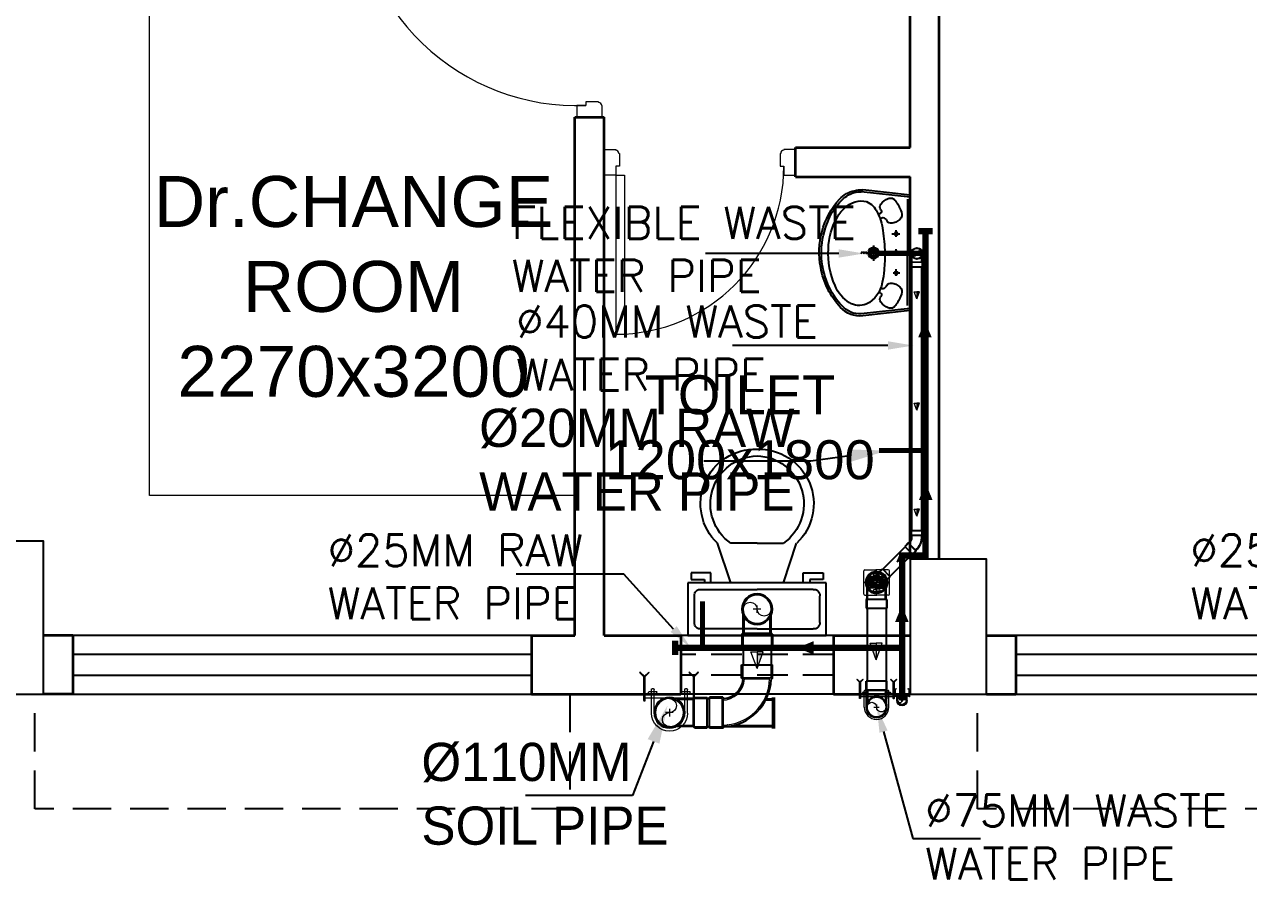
# Model space of a CAD drawing. Header units: millimetres. Extents: x 1448174 to 1599581, y -224422 to -106989.
# Drawn here: x 1469627 to 1474430, y -206811 to -203454 of the extents above; entities that cross this region are included whole.
import ezdxf
from ezdxf import colors
from ezdxf.entities.mleader import LeaderData, LeaderLine
from ezdxf.math import Vec2, Vec3

# ---------------------------------------------------------------- set-up
doc = ezdxf.new("R2010")
doc.units = ezdxf.units.MM
doc.header["$LTSCALE"] = 600
doc.header["$MEASUREMENT"] = 0
for name, pattern in [('AI9-LType1', [1.875, 1.25, -0.625]), ('CENTER2', [1.125, 0.75, -0.125, 0.125, -0.125]), ('HIDDEN', [0.375, 0.25, -0.125])]:
    doc.linetypes.add(name, pattern=pattern)
for name, color, linetype, lineweight in [('22-FTfix', 8, 'Continuous', 9), ('DOOR', 144, 'Continuous', 13), ('funiture', 30, 'Continuous', 13), ('P-Wall', 1, 'Continuous', 35), ('PHE-SP', 1, 'Continuous', 0), ('PL-CLAMP', 211, 'Continuous', 13), ('PL-RA WATER SUPPLY PIPE', 100, 'Continuous', 0), ('PL-SOFT  WATER SUPPLY PIPE', 162, 'Continuous', 9), ('PL-WATER PIPE CLAMP', 6, 'Continuous', 9), ('PL-WATER PIPING', 1, 'Continuous', 9), ('WALL LINE', 7, 'Continuous', 35)]:
    doc.layers.add(name, color=color, linetype=linetype, lineweight=lineweight)
for name, color, linetype in [('col', 5, 'Continuous'), ('Lines', 7, 'Continuous'), ('phe-text', 1, 'Continuous'), ('PL- WASTE PIPE', 6, 'Continuous'), ('PL-SOIL PIPE', 1, 'Continuous'), ('TEXT', 253, 'Continuous'), ('wall', 1, 'Continuous'), ('Window', 4, 'Continuous')]:
    doc.layers.add(name, color=color, linetype=linetype)
doc.styles.add('ARIAL', font='arial.ttf')
doc.styles.add('ROMANS', font='romans.shx')
doc.styles.get("Standard").update_dxf_attribs({"font": 'stylu.ttf'})

# ---------------------------------------------------------------- blocks, each defined once
blk = doc.blocks.new('W1800')
at = {"layer": 'wall', "color": 7}
for p, q in [((0, -57.5), (0, 172.5)), ((1800, 172.5), (1800, -57.5))]:
    blk.add_line(p, q, dxfattribs=at)
at = {"layer": 'Window'}
for p, q in [((0, 172.5), (1800, 172.5)), ((0, 97.5), (1800, 97.5)), ((1800, 17.5), (0, 17.5)), ((1800, -57.5), (0, -57.5))]:
    blk.add_line(p, q, dxfattribs=at)
blk = doc.blocks.new('A$C19B8274B')
at = {"layer": 'DOOR'}
blk.add_line((-45, 925), (-80, 925), dxfattribs=at)
at = {"layer": 'DOOR', "color": 8}
for p, q in [((-80, 50), (-80, 925)), ((-45, 50), (-45, 925)), ((-45, 50), (-80, 50)), ((-955, -50), (-955, -47.5)), ((-940, -35), (-942.5, -35)), ((-60, -35), (-57.5, -35)), ((-45, -50), (-45, -47.5))]:
    blk.add_line(p, q, dxfattribs=at)
for points in [[(-940, 15), (-955, 15), (-955, 50), (-1000, 50), (-1000, -50), (-955, -50)], [(-60, 15), (-45, 15), (-45, 50), (0, 50), (0, -50), (-45, -50)], [(-940, -35), (-940, 15)], [(-60, -35), (-60, 15)]]:
    blk.add_lwpolyline(points, dxfattribs=at)
for centre, radius, start, end in [((-80, 50), 875, 90, 182.2924), ((-955, -35), 12.5, 270, 0), ((-45, -35), 12.5, 180, 270)]:
    blk.add_arc(centre, radius, start, end, dxfattribs=at)
blk = doc.blocks.new('750')
at = {"layer": 'DOOR', "color": 8}
for p, q in [((-50, 705), (-47.5, 705)), ((-35, 690), (-35, 692.5)), ((-35, 60), (-35, 57.5)), ((50, 45), (50, 80)), ((50, 80), (675, 80)), ((675, 45), (675, 80)), ((-50, 45), (-47.5, 45)), ((50, 45), (675, 45))]:
    blk.add_line(p, q, dxfattribs=at)
for points in [[(15, 690), (15, 705), (50, 705), (50, 750), (-50, 750), (-50, 705)], [(-35, 690), (15, 690)], [(15, 60), (15, 45), (50, 45), (50, 0), (-50, 0), (-50, 45)], [(-35, 60), (15, 60)]]:
    blk.add_lwpolyline(points, dxfattribs=at)
for centre, radius, start, end in [((-35, 705), 12.5, 180, 270), ((15, 45), 660, 0, 90), ((-35, 45), 12.5, 90, 180)]:
    blk.add_arc(centre, radius, start, end, dxfattribs=at)
blk = doc.blocks.new('clamp')
at = {"layer": 'PL-CLAMP'}
for p, q in [((105.4, 198.4), (168.6, 198.4)), ((156.2, 205.8), (161.2, 205.8)), ((163.2, 185.7), (163.2, 203.8)), ((105.4, 191.1), (168.6, 191.1)), ((156.2, 183.7), (161.2, 183.7)), ((170.6, 196.4), (170.6, 193.1)), ((105.4, 109.4), (168.6, 109.4)), ((105.4, 102), (168.6, 102)), ((156.2, 116.8), (161.2, 116.8)), ((163.2, 96.7), (163.2, 114.8)), ((170.6, 107.4), (170.6, 104)), ((156.2, 94.7), (161.2, 94.7))]:
    blk.add_line(p, q, dxfattribs=at)
for points in [[(138.4, 216.5, -0.414214), (139.4, 217.5), (203.1, 217.5), (214, 228.4), (215.4, 227), (203.9, 215.5), (215.3, 204), (213.9, 202.6), (203, 213.5), (139.4, 213.5, -0.414214), (138.4, 214.5), (138.4, 216.5)], [(138.4, 84.3, -0.414214), (139.4, 85.3), (203.1, 85.3), (214, 96.3), (215.4, 94.9), (203.9, 83.3), (215.3, 71.9), (213.9, 70.5), (203, 81.3), (139.4, 81.3, -0.414214), (138.4, 82.3), (138.4, 84.3)]]:
    blk.add_lwpolyline(points, format="xyb", dxfattribs=at)
for points in [[(146.2, 81.3), (146.2, 217.5)], [(156.2, 81.3), (156.2, 217.5)]]:
    blk.add_lwpolyline(points, dxfattribs=at)
for centre, radius, start, end in [((105.4, 150.2), 48.2, 90, 270), ((161.2, 203.8), 2, 0, 90), ((168.6, 196.4), 2, 0, 90), ((161.2, 185.7), 2, 270, 0), ((168.6, 193.1), 2, 270, 0), ((161.2, 114.8), 2, 0, 90), ((168.6, 107.4), 2, 0, 90), ((168.6, 104), 2, 270, 0), ((161.2, 96.7), 2, 270, 0)]:
    blk.add_arc(centre, radius, start, end, dxfattribs=at)
blk = doc.blocks.new('RISER UP 100')
at = {"color": 0, "linetype": 'Continuous'}
for p, q in [((-98.5, 60), (-148.5, 60)), ((-148.5, -60), (-148.5, 60)), ((-98.5, 60), (-93.5, 55)), ((-93.5, 55), (-24, 55)), ((-98.5, -60), (-148.5, -60)), ((-98.5, -60), (-93.5, -55)), ((-93.5, -55), (-24, -55))]:
    blk.add_line(p, q, dxfattribs=at)
at = {"color": 8, "linetype": 'Continuous', "lineweight": 0, "ltscale": 0.005}
for p, q in [((-98.5, 55), (-148.5, 55)), ((-98.5, -55), (-98.5, 55)), ((-98.5, 55), (-93.5, 50)), ((-93.5, -50), (-93.5, 50)), ((-93.5, 50), (-33.2, 50)), ((-98.5, -55), (-148.5, -55)), ((-98.5, -55), (-93.5, -50)), ((-93.5, -50), (-33.2, -50))]:
    blk.add_line(p, q, dxfattribs=at)
at = {"color": 8, "linetype": 'CENTER2', "lineweight": 0}
for p, q in [((-15, 0), (15, 0)), ((0, 15), (0, -15))]:
    blk.add_line(p, q, dxfattribs=at)
at = {"color": 0, "linetype": 'Continuous'}
blk.add_circle((0, 0), 60, dxfattribs=at)
at = {"color": 8, "linetype": 'Continuous', "lineweight": 0, "ltscale": 0.005}
blk.add_circle((0, 0), 55, dxfattribs=at)
at = {"color": 8, "linetype": 'Continuous', "lineweight": 0}
for centre, start, end in [((0, 27.5), 90, 270), ((0, -27.5), 270, 90)]:
    blk.add_arc(centre, 27.5, start, end, dxfattribs=at)
blk = doc.blocks.new('ELBOW')
at = {"color": 0, "linetype": 'Continuous'}
for p, q in [((-114.4, 296.4), (107.1, 296.4)), ((-114.4, 202.7), (-114.4, 296.4)), ((107.1, 202.7), (107.1, 296.4)), ((-114.4, 202.7), (-103.8, 192.1)), ((-103.5, 196.4), (-103.5, -160.2)), ((107.1, 202.7), (96.3, 192)), ((242.9, 67.8), (232.3, 57.2)), ((242.9, 67.8), (336.6, 67.8)), ((336.6, 67.8), (336.6, -153.6)), ((96.1, -97.1), (96.1, -160.2)), ((242.9, -153.6), (232.6, -143.3)), ((242.9, -153.6), (336.6, -153.6))]:
    blk.add_line(p, q, dxfattribs=at)
at = {"color": 8, "linetype": 'Continuous', "lineweight": 0, "ltscale": 0.005}
for p, q in [((-103.7, 207.1), (-103.7, 296.4)), ((96.3, 207.1), (96.3, 296.4)), ((-103.7, 207.1), (96.3, 207.1)), ((-103.7, 207.1), (-92.9, 196.4)), ((-93, 196.4), (85.6, 196.4)), ((96.3, 207.1), (85.6, 196.4)), ((-92.8, 119.8), (-92.8, -160.2)), ((236.6, 46.5), (236.6, -132.2)), ((247.3, 57.1), (236.9, 46.7)), ((247.3, 57.1), (247.3, -142.9)), ((247.3, 57.1), (336.6, 57.1)), ((85.4, -91.6), (85.4, -160.2)), ((247.3, -142.9), (236.9, -132.5)), ((247.3, -142.9), (336.6, -142.9))]:
    blk.add_line(p, q, dxfattribs=at)
at = {"color": 8, "linetype": 'Continuous', "ltscale": 0.005}
blk.add_line((-93, 167.9), (-93, 170.4), dxfattribs=at)
at = {"color": 0, "linetype": 'Continuous', "const_width": 25}
blk.add_lwpolyline([(-119, -160.2), (106.7, -160.2)], dxfattribs=at)
at = {"color": 0, "linetype": 'Continuous'}
for centre, radius, start, end in [((248.1, 208.5), 352.2, 182.67877, 267.48884), ((248.4, 209.4), 153.1, 186.55293, 263.94685)]:
    blk.add_arc(centre, radius, start, end, dxfattribs=at)
at = {"color": 8, "linetype": 'Continuous', "lineweight": 0, "ltscale": 0.005}
for centre, radius, start, end in [((246.3, 207.1), 339.3, 180, 268.35636), ((246.9, 207.3), 161.5, 180.08228, 266.34676)]:
    blk.add_arc(centre, radius, start, end, dxfattribs=at)
at = {"layer": 'PL-SOIL PIPE', "ltscale": 300}
blk.add_line((-92.9, 196.4), (-92.9, 207.1), dxfattribs=at)
blk = doc.blocks.new('A$C0B1B3CFA')
at = {"layer": 'PHE-SP'}
h = blk.add_hatch(color=7, dxfattribs=at)
h.dxf.hatch_style = 1
h.paths.add_polyline_path([(-0.0495, 0.0226), (-0.0495, 0), (0.0124, 0)])
at = {"layer": 'PHE-SP', "color": 7}
for points in [[(-0.0495, 0), (0.0124, 0), (-0.0495, 0.0226), (-0.0495, 0)], [(-0.0495, 0), (0.0124, 0), (-0.0495, -0.0226), (-0.0495, 0)]]:
    blk.add_lwpolyline(points, dxfattribs=at)
blk = doc.blocks.new('Z$W@#3BD47561')
at = {"layer": 'PHE-SP', "xscale": 49.00933755098914, "yscale": 49.00933755098914, "zscale": 49.00933755098914, "rotation": 270}
blk.add_blockref('A$C0B1B3CFA', (0, 0), dxfattribs=at)
blk = doc.blocks.new('Z$W@#4AA511D8')
at = {"layer": 'phe-text', "linetype": 'ByBlock', "lineweight": -2, "ltscale": 0.5, "xscale": 0.0244727334018079, "yscale": 0.0244727334018079, "zscale": 0.0244727334018079, "rotation": 270}
blk.add_blockref('Z$W@#3BD47561', (0.0148, 0), dxfattribs=at)
blk = doc.blocks.new('A$C525867A1')
at = {"layer": '22-FTfix', "color": 1, "lineweight": 0}
for p, q in [((-3.7, 76.6), (-40.1, 40.1)), ((76.4, 3.7), (3.3, 76.6)), ((-76.6, 3.5), (-40.1, 40.1)), ((42, 42.1), (-42, -42.1)), ((-3.5, -76.4), (-76.6, -3.4)), ((3.4, -76.4), (39.9, -39.8)), ((76.4, -3.3), (39.9, -39.8))]:
    blk.add_line(p, q, dxfattribs=at)
at = {"layer": '22-FTfix', "color": 1, "linetype": 'AI9-LType1', "lineweight": 0}
blk.add_line((42, -41.9), (-42.2, 42.1), dxfattribs=at)
at = {"layer": '22-FTfix', "color": 3, "lineweight": 0}
for p, q in [((-18.4, 18.3), (-39.5, -2.8)), ((-10.4, 10.4), (-35.8, -15.1)), ((-14.5, 14.5), (-35.7, -6.6)), ((-23.3, 23.2), (-32.4, 14)), ((-6.5, 6.5), (-31.9, -18.9)), ((-23.3, 23.2), (-14.1, 32.4)), ((-18.4, 18.3), (2.7, 39.5)), ((-14.5, 14.5), (6.6, 35.7)), ((-10.4, 10.4), (15, 35.8)), ((-6.5, 6.5), (18.9, 32)), ((-1.9, 1.2), (-1.5, 1.5)), ((-1.4, 0.7), (-1.9, 1.2)), ((-1.2, 1.9), (-1.5, 1.5)), ((-0.7, 1.4), (-1.2, 1.9)), ((1.2, 1.9), (0.7, 1.4)), ((1.9, 1.2), (1.2, 1.9)), ((1.9, 1.2), (1.4, 0.7)), ((5.2, 9.3), (24.6, 28.7)), ((6.5, -6.5), (31.9, 18.9)), ((9.2, 5.2), (28.6, 24.6)), ((10.4, -10.4), (35.8, 15.1)), ((14.5, -14.5), (35.7, 6.6)), ((18.4, -18.3), (39.5, 2.8)), ((-9.2, -5.2), (-28.6, -24.6)), ((-5.2, -9.3), (-24.6, -28.7)), ((6.5, -6.5), (-18.9, -32)), ((10.4, -10.4), (-15, -35.8)), ((14.5, -14.5), (-6.6, -35.7)), ((18.4, -18.3), (-2.7, -39.5)), ((-1.9, -1.2), (-1.4, -0.7)), ((-1.2, -1.9), (-1.9, -1.2)), ((-1.2, -1.9), (-0.7, -1.4)), ((1.2, -1.9), (0.7, -1.4)), ((1.2, -1.9), (1.5, -1.5)), ((1.9, -1.2), (1.4, -0.7)), ((1.9, -1.2), (1.5, -1.5)), ((23.3, -23.2), (14.1, -32.4)), ((23.3, -23.2), (32.4, -14))]:
    blk.add_line(p, q, dxfattribs=at)
at = {"layer": '22-FTfix', "color": 1, "lineweight": 0}
blk.add_circle((-0.1, 0.1), 49.4, dxfattribs=at)
at = {"layer": '22-FTfix', "color": 3, "lineweight": 0}
for centre, radius in [((0, 0), 45.2), ((-0.1, -0.1), 44.9), ((0, 0), 4.18), ((0, 0), 3.93)]:
    blk.add_circle(centre, radius, dxfattribs=at)
at = {"layer": '22-FTfix', "color": 1, "lineweight": 0}
for points in [[(-35.3, 35.2), (-15.9, 54.6), (15.5, 54.6), (35, 35.3), (54.4, 15.9), (54.4, -15.6), (35, -35)], [(-35.3, 35.2), (-54.6, 15.8), (-54.6, -15.7), (-35.2, -35), (-15.8, -54.4), (15.7, -54.4), (35, -35)]]:
    blk.add_open_spline(points, degree=3, knots=[0, 0, 0, 0, 1, 1, 1, 2, 2, 2, 2], dxfattribs=at)
for points in [[(3.3, 76.6), (1.4, 78.5), (-1.8, 78.5), (-3.7, 76.6)], [(-76.6, 3.5), (-78.5, 1.6), (-78.5, -1.5), (-76.6, -3.4)], [(76.4, -3.3), (78.3, -1.4), (78.3, 1.8), (76.4, 3.7)], [(-3.5, -76.4), (-1.6, -78.3), (1.5, -78.3), (3.4, -76.4)]]:
    blk.add_open_spline(points, degree=3, dxfattribs=at)
at = {"layer": '22-FTfix', "color": 3, "lineweight": 0}
for points in [[(-36.8, 17.1), (-37.4, 15.7), (-36.8, 14.1), (-35.5, 13.5), (-34.4, 13), (-33.2, 13.2), (-32.4, 14)], [(-14.1, 32.4), (-13, 33.4), (-13, 35.2), (-14.1, 36.2), (-14.9, 37), (-16.1, 37.2), (-17.2, 36.7)], [(6.6, 35.7), (7.6, 36.7), (7.6, 38.5), (6.6, 39.5), (5.5, 40.6), (3.8, 40.6), (2.7, 39.5)], [(5.2, 9.3), (4.1, 8.1), (4.1, 6.3), (5.2, 5.2), (6.3, 4.1), (8.1, 4.1), (9.2, 5.2)], [(18.9, 32), (19.9, 33), (19.9, 34.8), (18.9, 35.8), (17.8, 36.9), (16.1, 36.9), (15, 35.8)], [(28.6, 24.6), (29.7, 25.7), (29.7, 27.6), (28.6, 28.7), (27.5, 29.8), (25.7, 29.8), (24.6, 28.7)], [(35.8, 15.1), (36.8, 16.2), (36.8, 17.9), (35.8, 18.9), (34.7, 20), (33, 20), (31.9, 18.9)], [(39.5, 2.8), (40.6, 3.9), (40.5, 5.6), (39.5, 6.6), (38.4, 7.7), (36.7, 7.7), (35.7, 6.6)], [(-39.5, -2.8), (-40.6, -3.9), (-40.5, -5.6), (-39.5, -6.6), (-38.4, -7.7), (-36.7, -7.7), (-35.7, -6.6)], [(-35.8, -15.1), (-36.8, -16.2), (-36.8, -17.9), (-35.8, -18.9), (-34.7, -20), (-33, -20), (-31.9, -18.9)], [(-28.6, -24.6), (-29.7, -25.7), (-29.7, -27.6), (-28.6, -28.7), (-27.5, -29.8), (-25.7, -29.8), (-24.6, -28.7)], [(-18.9, -32), (-19.9, -33), (-19.9, -34.8), (-18.9, -35.8), (-17.8, -36.9), (-16.1, -36.9), (-15, -35.8)], [(-5.2, -9.3), (-4.1, -8.1), (-4.1, -6.3), (-5.2, -5.2), (-6.3, -4.1), (-8.1, -4.1), (-9.2, -5.2)], [(-6.6, -35.7), (-7.6, -36.7), (-7.6, -38.4), (-6.6, -39.5), (-5.5, -40.6), (-3.8, -40.6), (-2.7, -39.5)], [(14.1, -32.4), (13, -33.4), (13, -35.1), (14.1, -36.2), (14.9, -37), (16.1, -37.2), (17.2, -36.7)], [(36.8, -17.1), (37.4, -15.7), (36.8, -14.1), (35.5, -13.5), (34.4, -13), (33.2, -13.2), (32.4, -14)]]:
    blk.add_open_spline(points, degree=3, knots=[0, 0, 0, 0, 1, 1, 1, 2, 2, 2, 2], dxfattribs=at)
for points in [[(-28.7, 28.6), (-32, 25.3), (-34.8, 21.4), (-36.8, 17.1)], [(-17.2, 36.7), (-21.4, 34.7), (-25.3, 32), (-28.7, 28.6)], [(-1.4, -0.7), (-1, -0.3), (-1, 0.3), (-1.4, 0.7)], [(-0.7, 1.4), (-0.3, 1), (0.3, 1), (0.7, 1.4)], [(1.4, 0.7), (1, 0.3), (1, -0.3), (1.4, -0.7)], [(0.7, -1.4), (0.3, -1), (-0.3, -1), (-0.7, -1.4)], [(17.2, -36.7), (21.4, -34.7), (25.3, -32), (28.7, -28.6)], [(28.7, -28.6), (32, -25.3), (34.8, -21.4), (36.8, -17.1)]]:
    blk.add_open_spline(points, degree=3, dxfattribs=at)
blk = doc.blocks.new('G$C6D3250BF')
at = {"layer": 'PL- WASTE PIPE', "linetype": 'ByBlock', "ltscale": 5, "xscale": -0.08841918452952499, "yscale": 0.08841918454157253, "zscale": 0.08841918448567115, "rotation": 225.0593839872961}
blk.add_blockref('A$C525867A1', (0, 0), dxfattribs=at)
blk = doc.blocks.new('WATER PIPE CLAMP')
at = {"layer": 'PL-CLAMP'}
for p, q in [((-61.4, 87.2), (-62.5, 86.1)), ((-62.5, 86.1), (-54, 77.6)), ((-52.5, 78.2), (-61.4, 87.2)), ((-54, 77.6), (-54, 27.7)), ((-54, 40.9), (52.7, 41)), ((-54, 33.1), (52.7, 33.1)), ((-53.2, 27), (-51.7, 27)), ((-43.4, 87.3), (-52.5, 78.2)), ((-50.9, 77.6), (-42.3, 86.2)), ((-50.9, 27.7), (-50.9, 77.6)), ((-43.6, 40.9), (-43.6, 44.8)), ((-42.3, 86.2), (-43.4, 87.3)), ((-42, 46.4), (-27.8, 46.4)), ((-37.8, 1.1), (-37.8, 50.6)), ((-33.6, 52.2), (-36.2, 52.2)), ((-32, 1.1), (-32, 50.6)), ((-26.2, 40.9), (-26.3, 44.8)), ((26.2, 41), (26.2, 44.8)), ((27.8, 46.4), (41.9, 46.4)), ((32, 1.1), (32, 50.6)), ((36.2, 52.2), (33.5, 52.2)), ((37.8, 1.1), (37.7, 50.6)), ((42.1, 87.2), (41, 86.1)), ((41, 86.1), (49.5, 77.6)), ((51.1, 78.3), (42.1, 87.2)), ((43.5, 41), (43.5, 44.8)), ((49.5, 77.6), (49.6, 27.8)), ((50.3, 27), (51.9, 27)), ((60.2, 87.4), (51.1, 78.3)), ((52.7, 77.6), (61.3, 86.2)), ((52.7, 27.8), (52.7, 77.6)), ((61.3, 86.2), (60.2, 87.4))]:
    blk.add_line(p, q, dxfattribs=at)
for centre, radius, start, end in [((-53.2, 27.7), 0.784, 180.02402, 270.02402), ((-51.7, 27.7), 0.784, 270.02402, 0.02402), ((-42, 44.8), 1.57, 90.025, 180.025), ((-36.2, 50.6), 1.57, 90.025, 180.025), ((0, 1.1), 37.8, 180.025, 0.025), ((-33.6, 50.6), 1.57, 0.025, 90.025), ((-27.8, 44.8), 1.57, 0.025, 90.025), ((27.8, 44.8), 1.57, 90.025, 180.025), ((33.5, 50.6), 1.57, 90.025, 180.025), ((36.2, 50.6), 1.57, 0.025, 90.025), ((41.9, 44.8), 1.57, 0.025, 90.025), ((50.3, 27.8), 0.784, 180.02402, 270.02402), ((51.9, 27.8), 0.784, 270.02402, 0.02402)]:
    blk.add_arc(centre, radius, start, end, dxfattribs=at)
blk = doc.blocks.new('1234WE12')
at = {"layer": 'PL-SOFT  WATER SUPPLY PIPE', "color": 8, "linetype": 'CENTER2', "lineweight": 0}
for p, q in [((4.4, 0), (-4.4, 0)), ((0, 4.4), (0, -4.3))]:
    blk.add_line(p, q, dxfattribs=at)
at = {"layer": 'PL-SOFT  WATER SUPPLY PIPE', "color": 3, "linetype": 'Continuous'}
blk.add_circle((0, 0), 17.5, dxfattribs=at)
at = {"layer": 'PL-SOFT  WATER SUPPLY PIPE', "color": 8, "linetype": 'Continuous', "lineweight": 0, "ltscale": 0.005}
blk.add_circle((0, 0), 16, dxfattribs=at)
at = {"layer": 'PL-SOFT  WATER SUPPLY PIPE', "color": 8, "linetype": 'Continuous', "lineweight": 0}
for centre, start, end in [((-8, 0), 180.1383, 0.1383), ((8, 0), 0.1383, 180.1383)]:
    blk.add_arc(centre, 8, start, end, dxfattribs=at)
blk = doc.blocks.new('100 ELBOW')
at = {"color": 0, "linetype": 'Continuous'}
for p, q in [((-77, 1), (-86, -8)), ((72, 61), (67, 55)), ((72, 61), (124, 61)), ((124, 61), (124, -61)), ((-94, -8), (-131, -44)), ((-131, -44), (-44, -131)), ((-94, -8), (-86, -8)), ((-8, -94), (-44, -131)), ((0, -78), (-8, -86)), ((-8, -94), (-8, -86)), ((72, -61), (66, -55)), ((72, -61), (124, -61))]:
    blk.add_line(p, q, dxfattribs=at)
at = {"color": 8, "linetype": 'Continuous', "lineweight": 0, "ltscale": 0.005}
for p, q in [((75, 55), (69, 49)), ((69, -49), (69, 49)), ((75, -55), (75, 55)), ((75, 55), (124, 55)), ((-92, -14), (-126, -49)), ((-92, -14), (-14, -92)), ((-92, -14), (-83, -14)), ((-83, -14), (-14, -83)), ((-14, -92), (-49, -126)), ((-4, -74), (-14, -83)), ((-14, -92), (-14, -83)), ((75, -55), (69, -49)), ((75, -55), (124, -55))]:
    blk.add_line(p, q, dxfattribs=at)
at = {"color": 8, "linetype": 'Continuous', "ltscale": 0.005}
blk.add_line((-72, -3), (-73, -4), dxfattribs=at)
at = {"color": 8, "linetype": 'Continuous', "lineweight": 0, "ltscale": 0.005}
for centre, radius, start, end in [((62, -148), 198, 87.8618, 137.18), ((61, -147), 98.2, 85.3383, 131.766)]:
    blk.add_arc(centre, radius, start, end, dxfattribs=at)
at = {"color": 0, "linetype": 'Continuous'}
for centre, radius, start, end in [((62, -148), 204, 88.5977, 133.0508), ((61, -147), 92.3, 86.6643, 131.6643)]:
    blk.add_arc(centre, radius, start, end, dxfattribs=at)
blk = doc.blocks.new('aa')
at = {"layer": 'PL- WASTE PIPE', "color": 4, "ltscale": 5}
for p, q in [((-2.73, 0.11), (-2.56, -0.11)), ((-2.56, -0.11), (-2.35, 0.11)), ((-2.35, 0.11), (-2.18, -0.11)), ((-2.18, -0.11), (-1.97, 0.11)), ((-1.97, 0.11), (-1.81, -0.11)), ((-1.81, -0.11), (-1.6, 0.11)), ((-1.6, 0.11), (-1.43, -0.11)), ((-1.43, -0.11), (-1.22, 0.11)), ((-1.22, 0.11), (-1.05, -0.11)), ((-1.05, -0.11), (-0.84, 0.11)), ((-0.84, 0.11), (-0.67, -0.11)), ((-0.67, -0.11), (-0.46, 0.11)), ((-0.46, 0.11), (-0.29, -0.11)), ((-0.29, -0.11), (-0.08, 0.11)), ((-0.08, 0.11), (0.08, -0.11)), ((0.08, -0.11), (0.29, 0.11)), ((0.29, 0.11), (0.46, -0.11)), ((0.46, -0.11), (0.67, 0.11)), ((0.67, 0.11), (0.84, -0.11)), ((0.84, -0.11), (1.05, 0.11)), ((1.05, 0.11), (1.22, -0.11)), ((1.22, -0.11), (1.43, 0.11)), ((1.43, 0.11), (1.6, -0.11)), ((1.6, -0.11), (1.81, 0.11)), ((1.81, 0.11), (1.97, -0.11)), ((1.97, -0.11), (2.18, 0.11)), ((2.18, 0.11), (2.35, -0.11)), ((2.35, -0.11), (2.56, 0.11)), ((2.56, 0.11), (2.73, -0.11)), ((2.73, -0.11), (2.94, 0.11)), ((2.94, 0.11), (3.11, -0.11)), ((3.11, -0.11), (3.32, 0.11)), ((3.32, 0.11), (3.49, -0.11)), ((3.49, -0.11), (3.7, 0.11))]:
    blk.add_line(p, q, dxfattribs=at)
blk = doc.blocks.new('u46')
at = {"color": 8, "lineweight": 25}
for p, q in [((-10.2, 228.4), (174.5, 249.1)), ((-10.2, 220.4), (181.2, 241.9)), ((-0.6, -208.9), (0.6, 208.9)), ((56.5, 80.8), (29.2, 80.8)), ((44.2, 92.9), (44.2, 66.7)), ((61.7, 1.6), (29.2, 1.6)), ((44.2, 13.7), (44.2, -12.6)), ((163.2, 3), (101.8, 3)), ((133.1, -27.2), (133.1, 33.1)), ((61.7, -73.2), (29.2, -73.2)), ((44.2, -61.1), (44.2, -87.4)), ((-10.2, -216.1), (181.2, -237.6)), ((-10.2, -224.1), (174.5, -244.8))]:
    blk.add_line(p, q, dxfattribs=at)
at = {"color": 8, "extrusion": (0, 0, -1)}
for centre, major_axis, start_param, end_param in [((187.7, 150.5), (0, 99.5), -0.132539, 0.848731), ((185.8, 147.6), (0.1, 94.4), -0.049658, 0.838116), ((144.8, 128.2), (1.1, 126.1), -1.238036, -0.892193), ((65.8, 198.9), (0, 20.7), -1.101507, 0.481509), ((57.5, 163.3), (-0.3, 56.9), 0.324902, 0.965135), ((208, 103.4), (0, 109.8), -1.431017, -0.436146), ((90.3, 184.5), (0, 17.9), 0.880684, 2.260744), ((189.6, 137.7), (0, 70.9), -0.405199, 0.56573), ((153.9, 79), (-0.2, 139.7), 0.557563, 1.193786), ((57.3, 20.1), (0, 275.4), 0.806541, 1.180915), ((49.5, 13.5), (-0.1, 293.9), 0.809856, 1.41441), ((56, 154.5), (0, 34), 4.33982, 5.202657), ((110.3, 167.2), (-6.08, 6.08), 4.867594, 6.265028), ((110.5, 165), (5.47, 5.47), 2.097053, 3.541809), ((64.6, 170.4), (0.3, 49.2), 3.359735, 4.09512), ((62.5, 153), (0, 31.9), 2.620328, 3.422401), ((104.1, 117.8), (-0.2, 26.8), -1.278641, -0.487266), ((96.3, 135.9), (0, 7.39), -0.727724, 1.373337), ((387.1, 47.9), (-0.3, 296.4), -1.495794, -1.328336), ((13.1, 6.8), (0, 297.5), 1.141495, 1.637774), ((35, 2.5), (0, 302.7), 1.155365, 1.952189), ((44.2, 80.8), (0.02, 6.43), 3.139035, 9.42222), ((820.2, -1), (0.1, 732.1), -1.56667, -1.474079), ((72.5, -1.7), (-0.1, 274.2), 1.346594, 1.865175), ((44.2, 1.6), (0.08, 6.43), 3.12883, 9.412015), ((888.1, 36.7), (0.8, 800.7), 4.558159, 4.668067), ((133.1, 3), (0, 21.6), 3.141254, 9.424439), ((133.1, 3), (-0.1, 15.5), 3.145308, 9.428493), ((133.1, 3), (0, 10.9), 3.142047372431534, 9.42523267961112), ((62.5, -10.9), (0, 247.5), 1.579809, 2.112792), ((44.2, -73.2), (0.02, 6.43), 3.139035, 9.42222), ((263.1, -73.7), (0.1, 166.8), 4.181112, 4.641559), ((56.1, -13.3), (0.2, 287), 1.808981, 2.322804), ((56, -148.1), (0, 34), 4.222121, 5.084958), ((64.6, -163.9), (0.1, 49.2), -0.960797, -0.225412), ((62.5, -146.6), (-0.1, 31.9), -0.276767, 0.525307), ((104.1, -111.4), (0.2, 26.8), 3.628858, 4.420234), ((96.6, -128.2), (-0.03, 8.55), 1.455188, 3.796569), ((163.1, -79.8), (0.2, 126), 2.054055, 2.802751), ((124.5, -51.6), (-0.2, 200.3), 1.868215, 2.281789), ((144.8, -121.8), (-0.3, 126.1), 4.027191, 4.373034), ((57.5, -156.9), (0.3, 56.9), 2.176458, 2.816691), ((110.3, -160.8), (-6.08, 6.08), 4.730546, 6.12798), ((111.3, -159.3), (6.17, 6.17), 4.354779, 6.027124), ((90.3, -178.1), (0, 17.9), 0.880848, 2.260908), ((192.6, -126.1), (0, 80.1), 3.554495, 4.299548), ((171.7, -117.2), (-0.1, 123.1), 2.127435, 2.640092), ((65.8, -192.5), (0, 20.7), 2.661884, 4.2449), ((181.2, -107), (0, 94.7), 2.890537, 3.362984), ((188.2, -159.7), (0, 78.1), 2.562376, 3.231693), ((187.2, -138.1), (-0.1, 106), 2.310552, 2.942572), ((184.7, -162.2), (-0.1, 83.2), 2.850118, 3.264751)]:
    blk.add_ellipse(centre, major_axis=major_axis, ratio=1, start_param=start_param, end_param=end_param, dxfattribs=at)
blk = doc.blocks.new('rhej')
at = {"color": 8, "lineweight": 25}
for p, q in [((271.6, 188.9), (271.6, 266.4)), ((271.6, 266.4), (297.5, 266.4)), ((297.5, 266.4), (297.5, 214.7)), ((310.4, 279.4), (310.4, -263.7)), ((517.3, 279.4), (310.4, 279.4)), ((465.6, 253.5), (362.2, 253.5)), ((517.3, 7.8), (517.3, 279.4)), ((297.5, 214.7), (310.4, 214.7)), ((336.3, 227.7), (336.3, 7.8)), ((491.5, 7.8), (491.5, 227.7)), ((310.4, 111.3), (155.3, 163)), ((310.4, 188.9), (271.6, 188.9)), ((155.3, 7.8), (155.3, 111.3)), ((155.3, 7.8), (155.3, -95.6)), ((336.3, -212), (336.3, 7.8)), ((491.5, 7.8), (491.5, -212)), ((517.3, -263.7), (517.3, 7.8)), ((310.4, -95.6), (155.3, -147.3)), ((271.6, -173.2), (271.6, -250.8)), ((310.4, -173.2), (271.6, -173.2)), ((297.5, -250.8), (297.5, -199.1)), ((297.5, -199.1), (310.4, -199.1)), ((465.6, -237.9), (362.2, -237.9)), ((271.6, -250.8), (297.5, -250.8)), ((310.4, -263.7), (517.3, -263.7))]:
    blk.add_line(p, q, dxfattribs=at)
at = {"color": 8, "extrusion": (0, 0, -1)}
for centre, major_axis, start_param, end_param in [((0, 15.7), (151.4, -151.4), 2.319632, 4.738539), ((358.9, 230.9), (-16.2, -16.2), 0.643501, 2.498091), ((468.8, 230.9), (16.2, -16.2), 3.785094, 5.639684), ((0.9, 2.3), (-133.6, -133.6), 0.814663, 3.31238), ((0, 0), (-151.4, -151.4), 4.686239, 7.105146), ((0.9, 13.4), (-133.6, -133.6), 4.541602, 7.039318), ((358.9, -215.2), (-16.2, -16.2), -0.927295, 0.927295), ((468.8, -215.2), (16.2, -16.2), 5.35589, 7.21048)]:
    blk.add_ellipse(centre, major_axis=major_axis, ratio=1, start_param=start_param, end_param=end_param, dxfattribs=at)

msp = doc.modelspace()

# ---------------------------------------------------------------- linework, layer by layer
at = {"layer": 'col'}
for points in [[(1469352.098, -206082.8395), (1469702.098, -206082.8395), (1469702.098, -205482.8395), (1469352.098, -205482.8395)], [(1473102.098, -206082.8395), (1473402.098, -206082.8395), (1473402.098, -205552.8395), (1473102.098, -205552.8395)]]:
    msp.add_lwpolyline(points, close=True, dxfattribs=at)
at = {"layer": 'funiture', "color": 8}
msp.add_lwpolyline([(1471787.098, -205302.8395), (1470117.098, -205302.8395), (1470117.098, -202702.8395)], dxfattribs=at)
at = {"layer": 'Lines', "linetype": 'HIDDEN'}
for points in [[(1471767.098, -206082.8395), (1471767.098, -206532.8395), (1469667.098, -206532.8395), (1469667.098, -206082.8395)], [(1475467.098, -206082.8395), (1475467.098, -206532.8395), (1473367.098, -206532.8395), (1473367.098, -206082.8395)]]:
    msp.add_lwpolyline(points, dxfattribs=at)
at = {"layer": 'P-Wall', "color": 8}
for p, q in [((1473102.098, -203937.8395), (1473102.098, -199802.8395)), ((1473217.098, -205552.8395), (1473217.098, -199802.8395)), ((1471787.098, -205852.8395), (1471787.098, -203817.8395)), ((1471902.098, -205852.8395), (1471902.098, -203817.8395)), ((1472652.098, -203937.8395), (1473102.098, -203937.8395)), ((1472652.098, -204052.8395), (1472652.098, -203937.8395)), ((1472652.098, -204052.8395), (1473102.098, -204052.8395)), ((1473102.098, -205552.8395), (1473102.098, -204052.8395)), ((1469817.098, -205852.8395), (1469702.098, -205852.8395)), ((1469817.098, -205852.8395), (1469817.098, -206082.8395)), ((1471617.098, -205852.8395), (1471617.098, -206082.8395)), ((1471617.098, -205852.8395), (1471787.098, -205852.8395)), ((1471902.098, -205852.8395), (1472202.098, -205852.8395)), ((1472802.098, -205852.8395), (1473102.098, -205852.8395)), ((1473402.098, -205852.8395), (1473517.098, -205852.8395)), ((1473517.098, -205852.8395), (1473517.098, -206082.8395)), ((1469817.098, -206082.8395), (1469702.098, -206082.8395)), ((1471617.098, -206082.8395), (1472202.098, -206082.8395)), ((1472802.098, -206082.8395), (1473102.098, -206082.8395)), ((1473402.098, -206082.8395), (1473517.098, -206082.8395))]:
    msp.add_line(p, q, dxfattribs=at)
at = {"layer": 'P-Wall', "color": 8, "linetype": 'Continuous'}
for p, q in [((1471787.098, -203817.8395), (1471902.098, -203817.8395)), ((1472202.098, -205852.8395), (1472202.098, -206082.8395)), ((1472802.098, -205852.8395), (1472802.098, -206082.8395))]:
    msp.add_line(p, q, dxfattribs=at)
at = {"layer": 'PL- WASTE PIPE', "color": 84, "linetype": 'ByBlock', "ltscale": 5}
for p, q in [((1473108.9158, -205441.5997), (1473108.9158, -204407.2597)), ((1473148.9158, -205441.6068), (1473148.9156, -204407.3882)), ((1472994.9864, -205592.2519), (1473083.0572, -205504.1811)), ((1473023.2706, -205620.5362), (1473111.2506, -205532.5563))]:
    msp.add_line(p, q, dxfattribs=at)
at = {"layer": 'PL- WASTE PIPE', "linetype": 'ByBlock', "ltscale": 5}
for points in [[(1472933.5018, -205745.6443), (1472933.5018, -206032.6059)], [(1473008.3532, -205745.6443), (1473008.3532, -206032.6059)]]:
    msp.add_lwpolyline(points, dxfattribs=at)
at = {"layer": 'PL-SOFT  WATER SUPPLY PIPE', "color": 3, "const_width": 25}
for points in [[(1473070.7318, -206107.2774), (1473070.7318, -205539.3103), (1473163.2121, -205539.3103), (1473163.2121, -204265.6026)], [(1473134.9853, -204265.6026), (1473191.4389, -204265.6026)], [(1472180.5082, -205929.4459), (1472180.5082, -205872.9923)], [(1473070.7318, -205901.2191), (1472180.5082, -205901.2191)]]:
    msp.add_lwpolyline(points, dxfattribs=at)
at = {"layer": 'PL-SOFT  WATER SUPPLY PIPE', "color": 5, "const_width": 20}
for points in [[(1473163.2121, -204352.5216), (1472980.7743, -204352.5216)], [(1473163.2121, -205126.5179), (1472980.7743, -205126.5179)], [(1472288.2153, -205901.2894), (1472288.2153, -205718.8516)]]:
    msp.add_lwpolyline(points, dxfattribs=at)
at = {"layer": 'PL-SOIL PIPE', "color": 1, "linetype": 'Continuous'}
for p, q in [((1472447.2071, -205897.5967), (1472447.2071, -205968.4698)), ((1472556.989, -205897.5967), (1472556.989, -205968.4698)), ((1472306.1386, -206100.6173), (1472315.3819, -206100.6173)), ((1472306.1386, -206210.3993), (1472315.3819, -206210.3993))]:
    msp.add_line(p, q, dxfattribs=at)
at = {"layer": 'PL-WATER PIPING', "color": 61, "true_color": 0xd8e58c}
for points in [[(1473160.6253, -204682.7326, 53.2552, 0, 0), (1473160.6253, -204617.9215, 0, 0, 0)], [(1473163.7555, -205320.4641, 53.2552, 0, 0), (1473163.7555, -205255.653, 0, 0, 0)], [(1473070.1636, -205799.7468, 53.2552, 0, 0), (1473070.1636, -205734.9357, 0, 0, 0)], [(1472724.5763, -205901.2191, 53.2552, 0, 0), (1472659.7653, -205901.2191, 0, 0, 0)]]:
    msp.add_lwpolyline(points, format="xyseb", dxfattribs=at)
at = {"layer": 'Window', "ltscale": 750}
for p, q in [((1472802.098, -205852.8395), (1472202.098, -205852.8395)), ((1472802.098, -206082.8395), (1472202.098, -206082.8395))]:
    msp.add_line(p, q, dxfattribs=at)
at = {"layer": 'Window', "linetype": 'HIDDEN', "ltscale": 0.8}
for p, q in [((1472802.098, -205927.8395), (1472202.098, -205927.8395)), ((1472802.098, -206007.8395), (1472202.098, -206007.8395))]:
    msp.add_line(p, q, dxfattribs=at)

# ---------------------------------------------------------------- block references
at = {"layer": 'DOOR', "linetype": 'Continuous', "rotation": 90}
msp.add_blockref('A$C19B8274B', (1471844.598, -202817.8395), dxfattribs=at)
at = {"layer": 'DOOR', "rotation": 270}
msp.add_blockref('750', (1471902.098, -203995.3395), dxfattribs=at)
at = {"layer": 'DOOR', "color": 7, "xscale": -1}
for p in [(1471617.098, -206025.3395), (1475317.098, -206025.3395)]:
    msp.add_blockref('W1800', p, dxfattribs=at)
at = {"layer": 'PL- WASTE PIPE', "color": 84, "linetype": 'ByBlock', "ltscale": 5}
for name, p, xscale, yscale, zscale, rotation in [('RISER UP 100', (1473128.9317, -204353.2412), 0.3637807491883915, 0.3637807491883915, 0.3637807491883915, 89.99160926392828), ('100 ELBOW', (1473128.9158, -205486.6068), 0.3636363632719107, 0.3636363632719107, 0.3636363632719107, 225.0000000546275), ('RISER UP 100', (1472970.9275, -205644.595), -0.3637807491883915, 0.3637807491883917, 0.3637807487565851, 45.00839073607172)]:
    msp.add_blockref(name, p, dxfattribs=dict(at, xscale=xscale, yscale=yscale, zscale=zscale, rotation=rotation))
at = {"layer": 'PL- WASTE PIPE', "linetype": 'ByBlock', "xscale": -34.18592693661901, "yscale": 34.18592693661901, "zscale": 34.18592693661901, "rotation": 180}
msp.add_blockref('aa', (1473002.5701, -204349.5724), dxfattribs=at)
at = {"layer": 'PL- WASTE PIPE', "linetype": 'ByBlock', "ltscale": 5, "zscale": 0.6804665595408722}
for p, xscale, yscale, rotation in [((1472970.9275, -205644.595), -0.6804665603485838, 0.6804665603485838, 269.9999999999998), ((1472970.9275, -206133.6552), -0.6804665603485837, 0.6804665603485837, 89.99999999999967)]:
    msp.add_blockref('RISER UP 100', p, dxfattribs=dict(at, xscale=xscale, yscale=yscale, rotation=rotation))
at = {"layer": 'PL-CLAMP', "linetype": 'ByBlock'}
for p, xscale, yscale, zscale, rotation in [((1471937.7156, -206312.0426), -1.466554736686121, 1.46655473668612, 1.466554735929871, 270.0249969071707), ((1473121.1009, -206239.158), 0.9999250758013815, 0.9999250758013815, 0.9999250758013815, 89.97500309282843)]:
    msp.add_blockref('clamp', p, dxfattribs=dict(at, xscale=xscale, yscale=yscale, zscale=zscale, rotation=rotation))
at = {"layer": 'PL-SOFT  WATER SUPPLY PIPE', "color": 2, "ltscale": 500}
msp.add_blockref('1234WE12', (1473070.7318, -206107.2774), dxfattribs=at)
at = {"layer": 'PL-SOIL PIPE', "color": 1, "linetype": 'Continuous'}
for name, p, xscale, yscale, zscale, rotation in [('Z$W@#4AA511D8', (1473128.9158, -204531.4074), 368.8935589147083, 368.8935589147083, 368.8935589147083, 90.00000000003047), ('Z$W@#4AA511D8', (1473128.9158, -204968.7255), 368.8935589147083, 368.8935589147083, 368.8935589147083, 90.00000000003047), ('Z$W@#4AA511D8', (1473128.9158, -205384.7815), 368.8935589147083, 368.8935589147083, 368.8935589147083, 90.00000000003047), ('Z$W@#4AA511D8', (1473051.3193, -205562.9821), 368.8935589147082, 368.8935589147082, 368.8935589147082, 45.3074931846617), ('RISER UP 100', (1472502.0981, -205749.3911), -0.9980176218446795, 0.9980176218446792, 0.998017621844679, 269.999999999957), ('Z$W@#4AA511D8', (1472501.989, -205982.3276), 876.8658294741394, 876.8658294741394, 876.8658294741394, 90.12999549992095), ('Z$W@#4AA511D8', (1472969.4058, -205948.0516), -876.8658294741394, 876.8658294741397, 876.8658294741396, 269.8700045000791), ('ELBOW', (1472478.403, -206153.6075), 0.55, 0.55, 0.55, 90), ('RISER UP 100', (1472157.933, -206155.5083), -0.9980176218446795, 0.9980176218446792, 0.998017621844679, 359.999999999957)]:
    msp.add_blockref(name, p, dxfattribs=dict(at, xscale=xscale, yscale=yscale, zscale=zscale, rotation=rotation))
at = {"layer": 'PL-WATER PIPE CLAMP', "ltscale": 5, "xscale": -0.5454630040780015, "yscale": 0.5454630040780015, "zscale": 0.5454630040780017, "rotation": 0.163327520625609}
msp.add_blockref('WATER PIPE CLAMP', (1473070.735, -206108.5772), dxfattribs=at)
at = {"layer": 'wall', "color": 8, "linetype": 'ByBlock'}
for name, p, rotation in [('u46', (1473091.9148, -204348.6882), 180), ('rhej', (1472494.2729, -205335.5081), 270)]:
    msp.add_blockref(name, p, dxfattribs=dict(at, rotation=rotation))
at = {"layer": 'WALL LINE', "xscale": -10.00000000046566, "yscale": 10.00000000046566, "zscale": 10.00000000046566, "rotation": 180}
msp.add_blockref('G$C6D3250BF', (1472970.9275, -205644.5893), dxfattribs=at)

# ---------------------------------------------------------------- texts
at = {"layer": 'PL- WASTE PIPE', "color": 84, "linetype": 'ByBlock', "lineweight": 0, "ltscale": 5, "char_height": 125, "attachment_point": 1, "style": 'ROMANS'}
for s, insert, width in [('FLEXIBLE WASTE WATER PIPE', (1471539.1749, -204170.2518), 1524.025208), ('%%c40MM WASTE WATER PIPE', (1471556.6459, -204558.0373), 1332.590876)]:
    msp.add_mtext(s, dxfattribs=dict(at, insert=insert, width=width))
at = {"layer": 'PL- WASTE PIPE', "linetype": 'ByBlock', "lineweight": 0, "ltscale": 5, "insert": (1473161.725, -206477.2462), "char_height": 125, "width": 1332.590876, "attachment_point": 1, "style": 'ROMANS'}
msp.add_mtext('%%c75MM WASTE WATER PIPE', dxfattribs=at)
at = {"layer": 'PL-RA WATER SUPPLY PIPE', "lineweight": 0, "ltscale": 0.01, "char_height": 125, "width": 1332.590876, "attachment_point": 1, "style": 'ROMANS'}
for insert in [(1470816.8385, -205455.7215), (1474202.7249, -205455.7215)]:
    msp.add_mtext('%%c25MM RAW WATER PIPE', dxfattribs=dict(at, insert=insert))
at = {"layer": 'PL-SOFT  WATER SUPPLY PIPE', "color": 5, "insert": (1471411.4402, -204962.5696), "char_height": 150, "width": 1899.144358, "attachment_point": 1}
msp.add_mtext('%%c20MM RAW WATER PIPE', dxfattribs=at)
at = {"layer": 'PL-SOIL PIPE', "color": 1, "linetype": 'Continuous', "lineweight": 0, "insert": (1471184.6914, -206273.9668), "char_height": 150, "width": 1574.477912, "attachment_point": 1}
msp.add_mtext('%%c110MM \\PSOIL PIPE', dxfattribs=at)
at = {"layer": 'TEXT', "color": 8, "attachment_point": 5, "style": 'ARIAL'}
for s, insert, char_height, width in [('Dr.CHANGE\\PROOM \\P2270x3200', (1470918.35, -204483.926), 200, 2421.577401), ('TOILET\\P1200x1800', (1472434.6555, -205036.4658), 153, 1626.955662)]:
    msp.add_mtext(s, dxfattribs=dict(at, insert=insert, char_height=char_height, width=width))

# ---------------------------------------------------------------- leaders
at = {"layer": 'PL- WASTE PIPE', "color": 84, "linetype": 'ByBlock', "lineweight": 0, "ltscale": 5}
ml = msp.add_multileader_mtext('Standard', dxfattribs=at)
ml.set_content(' ', color=84)
ml.set_leader_properties()
ml.build(insert=Vec2(0, 0))
ml.multileader.update_dxf_attribs({"text_right_attachment_type": 6, "dogleg_length": 341.6084, "arrow_head_size": 100})
ctx = ml.context
ctx.base_point, ctx.char_height, ctx.arrow_head_size, ctx.landing_gap_size, ctx.plane_origin, ctx.plane_x_axis = Vec3(1472380.0858, -204353.2412), 100, 100, 50, Vec3(1473375.2529, -204353.2412), Vec3(-1, 0)
ctx.right_attachment = 6
notes = []
notes.append((ctx, [(0, (1, 1, 0), (1472721.6942, -204353.2412), (-1, 0), 341.6084, [(0, [(1472922.1291, -204353.2412)], 0, [])])]))
ctx.mtext.insert, ctx.mtext.flow_direction = Vec3(1472280.4518, -204303.2412), 5
ml = msp.add_multileader_mtext('Standard', dxfattribs=at)
ml.set_content(' ', color=84)
ml.set_leader_properties()
ml.build(insert=Vec2(0, 0))
ml.multileader.update_dxf_attribs({"text_right_attachment_type": 6, "dogleg_length": 341.6084, "arrow_head_size": 100})
ctx = ml.context
ctx.base_point, ctx.char_height, ctx.arrow_head_size, ctx.landing_gap_size, ctx.plane_origin, ctx.plane_x_axis = Vec3(1472486.7263, -204714.3387), 100, 100, 50, Vec3(1473481.8934, -204714.3387), Vec3(-1, 0)
ctx.right_attachment = 6
notes.append((ctx, [(0, (1, 1, 0), (1472828.3347, -204714.3387), (-1, 0), 341.6084, [(0, [(1473115.5437, -204714.3387)], 0, [])])]))
ctx.mtext.insert, ctx.mtext.flow_direction = Vec3(1472387.0923, -204664.3387), 5
at = {"layer": 'PL- WASTE PIPE', "linetype": 'ByBlock', "lineweight": 0, "ltscale": 5}
ml = msp.add_multileader_mtext('Standard', dxfattribs=at)
ml.set_content(' ', color=256)
ml.set_leader_properties()
ml.build(insert=Vec2(0, 0))
ml.multileader.update_dxf_attribs({"text_right_attachment_type": 6, "dogleg_length": 265.0375, "arrow_head_size": 100})
ctx = ml.context
ctx.base_point, ctx.char_height, ctx.arrow_head_size, ctx.landing_gap_size, ctx.plane_origin = Vec3(1473378.6914, -206649.2133), 100, 100, 50, Vec3(1472904.0555, -207029.2465)
ctx.right_attachment = 6
notes.append((ctx, [(0, (1, 1, 0), (1473113.6539, -206649.2133), (1, 0), 265.0375, [(0, [(1472971.6995, -206133.6552)], 0, [])])]))
ctx.mtext.insert, ctx.mtext.flow_direction = Vec3(1473428.6914, -206589.2133), 5
at = {"layer": 'PL-RA WATER SUPPLY PIPE', "ltscale": 0.01}
ml = msp.add_multileader_mtext('Standard', dxfattribs=at)
ml.set_content(' ', color=256)
ml.set_leader_properties()
ml.build(insert=Vec2(0, 0))
ml.multileader.update_dxf_attribs({"text_right_attachment_type": 6, "dogleg_length": 341.6084, "arrow_head_size": 100})
ctx = ml.context
ctx.base_point, ctx.char_height, ctx.arrow_head_size, ctx.landing_gap_size, ctx.plane_origin = Vec3(1471487.3523, -205562.0012), 100, 100, 50, Vec3(1472632.1534, -205612.0012)
ctx.right_attachment, ctx.text_align_type = 6, 2
notes.append((ctx, [(0, (1, 1, 0), (1471978.5947, -205612.0012), (-1, 0), 341.6084, [(0, [(1472241.6397, -205901.2191)], 0, [])])]))
ctx.mtext.insert, ctx.mtext.alignment, ctx.mtext.flow_direction = Vec3(1471586.9862, -205492.0012), 3, 5
at = {"layer": 'PL-SOFT  WATER SUPPLY PIPE', "color": 5}
ml = msp.add_multileader_mtext('Standard', dxfattribs=at)
ml.set_content('', color=5)
ml.set_leader_properties()
ml.build(insert=Vec2(0, 0))
ml.multileader.update_dxf_attribs({"text_right_attachment_type": 6, "dogleg_length": 418.4006, "arrow_head_size": 150})
ctx = ml.context
ctx.base_point, ctx.arrow_head_size, ctx.plane_origin = Vec3(1472290.9546, -205166.0664), 150, Vec3(1472710.9952, -205168.0664)
ctx.right_attachment, ctx.text_align_type = 6, 2
notes.append((ctx, [(0, (1, 1, 0), (1472713.3552, -205168.0664), (-1, 0), 418.4006, [(0, [(1473013.1692, -205126.5179)], 0, [])])]))
ctx.mtext.insert, ctx.mtext.rotation, ctx.mtext.width, ctx.mtext.alignment = Vec3(1472292.9546, -205168.0664), 6.283185307, 248.490948, 3
at = {"layer": 'PL-SOIL PIPE', "color": 1, "linetype": 'Continuous'}
ml = msp.add_multileader_mtext('Standard', dxfattribs=at)
ml.set_content('', color=1)
ml.set_leader_properties()
ml.build(insert=Vec2(0, 0))
ml.multileader.update_dxf_attribs({"text_right_attachment_type": 6, "dogleg_length": 418.4006, "arrow_head_size": 150})
ctx = ml.context
ctx.base_point, ctx.arrow_head_size, ctx.plane_origin = Vec3(1471590.6972, -206478.7739), 150, Vec3(1472010.7378, -206480.7739)
ctx.right_attachment, ctx.text_align_type = 6, 2
notes.append((ctx, [(0, (1, 1, 0), (1472013.0978, -206480.7739), (-1, 0), 418.4006, [(0, [(1472150.0019, -206128.5897)], 0, [])])]))
ctx.mtext.insert, ctx.mtext.width, ctx.mtext.alignment = Vec3(1471592.6972, -206476.7739), 248.490948, 3
for ctx, leaders in notes:
    for number, flags, end, landing, length, lines in leaders:
        leader = LeaderData()
        leader.index, (leader.has_last_leader_line, leader.has_dogleg_vector, leader.attachment_direction) = number, flags
        leader.last_leader_point, leader.dogleg_vector, leader.dogleg_length = Vec3(end), Vec3(landing), length
        for number, points, colour, breaks in lines:
            line = LeaderLine()
            line.index, line.vertices, line.color, line.breaks = number, Vec3.list(points), colors.encode_raw_color(colour), breaks
            leader.lines.append(line)
        ctx.leaders.append(leader)

doc.saveas('drawing.dxf')
